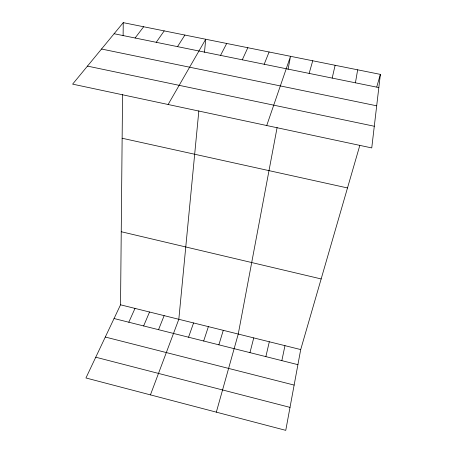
<?xml version="1.0" encoding="UTF-8"?>
<svg xmlns="http://www.w3.org/2000/svg" width="453" height="453" viewBox="0 0 453 453"><rect width="100%" height="100%" fill="white"/><g stroke="black" fill="none" stroke-linecap="round" stroke-linejoin="round"><path stroke-width="0.68" d="M359.807 145.441L300.707 349.569L285.758 430.35L85.945 377.972L120.538 304.812L122.553 94.541M123.114 35.759L123.244 22.65L380.378 74.388L371.749 147.927L72.622 84.133L123.244 22.65M198.85 110.809L178.816 319.291L150.436 394.88M204.473 52.305L205.724 39.247L168.114 104.501M355.424 82.814L357.666 69.819M277.117 127.497L238.244 334.054L216.336 412.151M288.068 69.303L290.515 56.308L266.726 125.532M281.845 360.633L284.971 345.662M332.191 78.092L335.118 65.283M265.866 356.619L269.314 341.772M249.965 352.632L253.742 337.904M309.127 73.397L312.734 60.776M376.754 86.914L380.378 74.388M218.873 344.829L223.278 330.333M203.674 341.013L208.386 326.636M188.55 337.219L193.567 322.955M264.184 64.258L269.093 51.999M158.533 329.682L164.139 315.645M143.635 325.945L149.535 312.015M128.805 322.225L135 308.408M242.287 59.807L247.825 47.718M220.543 55.385L226.704 43.465M177.519 46.636L184.892 35.057M156.234 42.305L164.201 30.889M135.102 38.007L143.652 26.755M114.111 33.737L378.833 87.576M101.529 49.026L376.692 105.809M87.469 66.104L374.291 126.251M122.134 138.244L347.502 187.95M121.24 231.726L321.154 278.94M120.538 304.812L300.707 349.569M114.054 318.521L297.91 364.665M105.3 337.038L294.133 385.084M95.759 357.219L290.011 407.377"/></g></svg>
